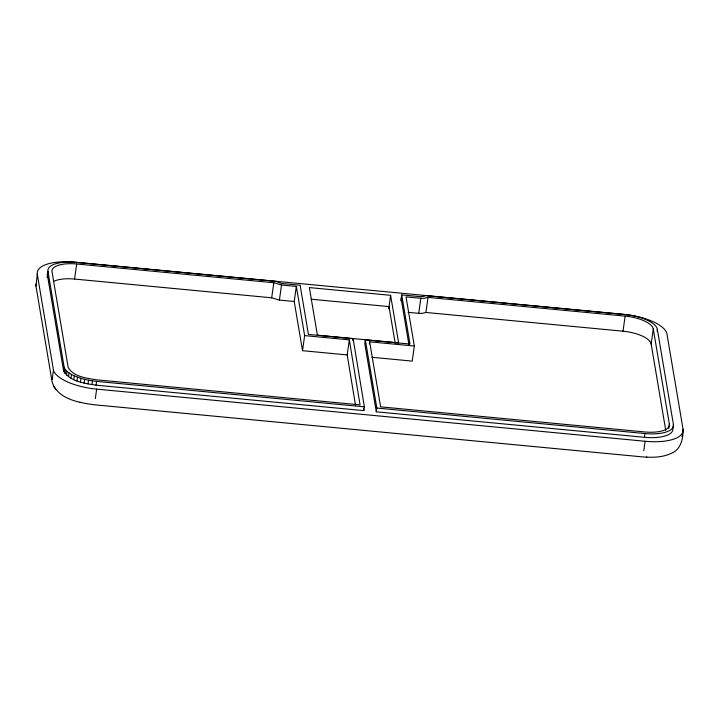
<?xml version="1.0" encoding="UTF-8"?>
<svg xmlns="http://www.w3.org/2000/svg" width="719" height="719" viewBox="0 0 719 719"><rect width="100%" height="100%" fill="white"/><g stroke="black" fill="none" stroke-linecap="round" stroke-linejoin="round"><path stroke-width="1.08" d="M682.753 431.355L683.05 429.27L666.971 334.074A41.055 15.45 8 0 0 623.67 314.347L75.225 262.201A41.055 15.45 8 0 0 37.28 274.209L35.959 286.099L52.163 382.086C57.628 398.955 78.47 402.595 93.803 404.725L641.752 456.817C651.738 457.635 662.298 457.652 671.537 453.267C680.219 449.726 682.996 439.893 683.05 431.301M47.121 277.39L47.957 271.405A30.791 11.585 8 0 1 76.421 262.399L275.853 281.363L281.65 283.475L300.129 285.236L308.433 334.416L353.119 338.667L364.38 406.855L363.85 410.63L96.058 385.168C84.734 383.335 70.085 381.744 63.623 371.04L47.436 275.17A30.791 11.585 8 0 1 47.427 273.642M52.163 379.623L53.485 370.204L37.28 274.209M54.302 281.102A26.684 10.039 8 0 1 74.569 279.053L76.69 263.99L273.795 282.729L281.515 285.021L296.336 286.432L304.64 335.611L302.519 350.683L347.205 354.934L355.572 405.624M63.623 371.04L64.153 367.265L47.957 271.405M63.901 371.876L64.153 367.265M64.944 373.485L65.474 369.719L64.431 368.11M66.481 375.084L67.011 371.319L65.474 369.719M68.485 376.657L69.015 372.891L67.011 371.319M70.929 378.167L71.46 374.401L69.015 372.891M73.76 379.596L74.291 375.83L71.46 374.401M76.951 380.908L77.472 377.142L74.291 375.83M80.42 382.095L80.95 378.329L77.472 377.142M84.123 383.128L84.653 379.362L80.95 378.329M87.997 383.991L88.527 380.225L84.653 379.362M91.978 384.665L92.508 380.899L88.527 380.225M96.058 385.168L96.589 381.394L364.38 406.855M95.33 398.542L96.661 389.123A41.199 15.503 8 0 1 53.898 371.435L53.485 370.204M302.519 350.683L294.215 301.504L279.394 300.093L271.683 297.801L273.795 282.729M279.394 300.093L281.515 285.021M294.215 301.504L296.336 286.432M347.205 354.934L349.317 339.862L304.64 335.611M352.858 340.545L353.119 338.667M401.696 294.889L410.001 344.068L365.315 339.826L364.785 343.592L376.307 411.807L644.431 437.305A30.791 11.585 8 0 0 672.894 428.299L673.424 424.534L657.346 329.347A30.791 11.585 8 0 0 624.865 314.545L425.432 295.59L424.192 296.354L420.175 296.65L401.696 294.889L400.851 300.875M369.341 343.952L369.638 341.795L414.333 346.046L412.212 361.109L371.993 357.289M388.718 308.766L390.606 295.311L309.359 287.582L317.394 335.18L398.641 342.909L390.606 295.311M376.307 411.807L376.837 408.041L365.315 339.826M408.14 312.334L418.728 313.34L420.84 298.268L424.129 298.331L428.021 297.396L625.135 316.135A26.684 10.039 8 0 1 653.283 328.96L669.362 424.147L668.751 428.452M418.728 313.34L422.017 313.394L425.909 312.459L428.021 297.396M665.749 430.357L651.162 344.024A26.684 10.039 8 0 0 623.014 331.198L625.135 316.135M651.162 344.024L653.283 328.96M657.076 331.225L657.346 329.347M644.431 437.305L644.961 433.539A30.791 11.585 8 0 0 673.424 424.534M643.775 450.687L645.105 441.268A41.055 15.45 8 0 0 683.05 429.27M682.016 436.595L682.457 433.449M646.3 457.14L646.911 457.176M420.84 298.268L406.028 296.866L414.333 346.046M311.102 299.203L389.015 306.609L395.189 343.143M74.569 279.053L271.683 297.801M425.909 312.459L623.014 331.198M376.837 408.041L644.961 433.539M96.661 389.123L645.105 441.268M92.508 380.899L96.589 381.394M80.016 402.352L80.672 402.496M55.857 389.626L53.251 385.627M401.166 298.655L408.913 344.563M369.638 341.795L380.63 406.846L644.691 431.948A26.684 10.039 8 0 0 669.362 424.147M363.49 408.428L363.85 410.63M349.317 339.862L360.057 404.887L96.463 379.821C86.604 378.248 73.886 376.873 68.206 367.607L52.02 271.791A26.684 10.039 8 0 1 76.69 263.99M35.95 284.077L35.959 286.099"/></g></svg>
